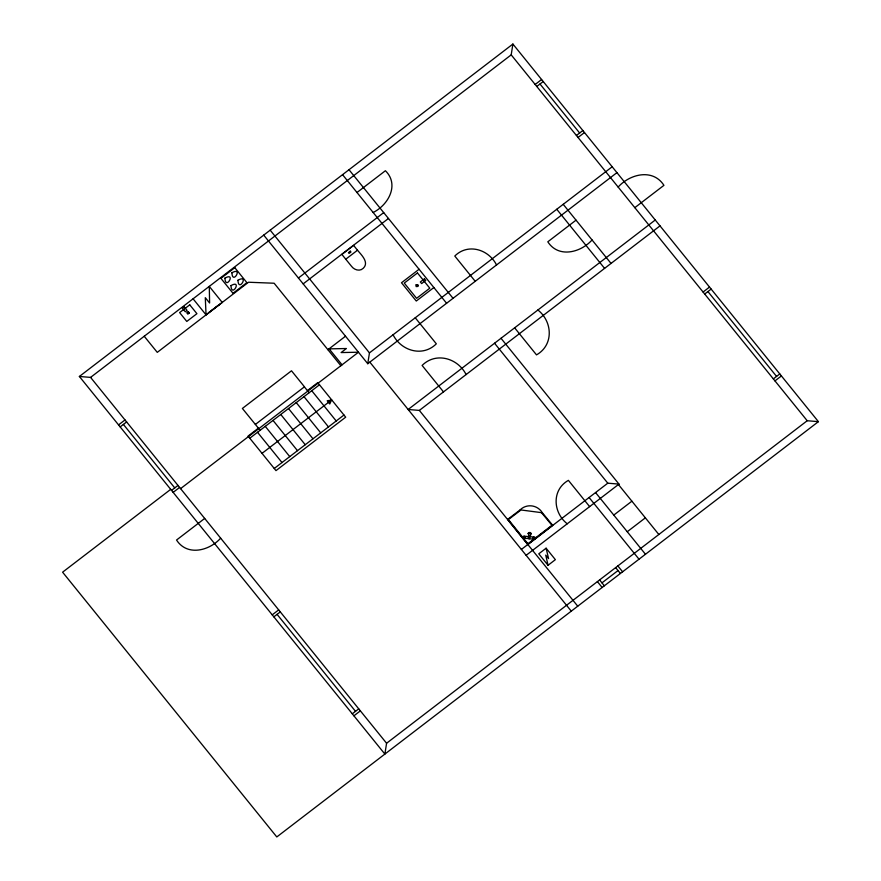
<?xml version="1.0" encoding="UTF-8"?>
<svg xmlns="http://www.w3.org/2000/svg" width="881" height="881" viewBox="0 0 881 881"><rect width="100%" height="100%" fill="white"/><g stroke="black" fill="none" stroke-linecap="round" stroke-linejoin="round"><path stroke-width="1.32" d="M528.347 538.467L523.138 538.28L523.468 536.155L528.655 536.584M263.727 235.117L367.762 363.71L369.458 352.885L612.185 166.773M818.405 421.658L807.205 420.733L386.583 743.256L384.876 754.081L79.378 376.473L512.896 44.05L818.405 421.658L276.799 836.95L62.595 572.187L170.705 489.351M79.378 376.473L90.578 377.398L511.2 54.864L512.896 44.05M524.283 538.379L524.613 536.254M529.283 538.787L531.1 533.666L530.538 532.62L529.018 532.498L528.148 533.423L528.754 535.075L528.314 538.709L534.514 539.216L534.844 537.102L529.624 536.672M533.622 537.003L533.291 539.117L533.655 537.003M356.992 192.51L385.404 170.727C399.644 184.691 388.334 205.009 373.148 212.486M208.731 312.634L219.468 304.408M206.055 314.858L222.243 302.436L209.293 286.424L209.601 303.009L205.284 297.679L206.055 314.858L193.104 298.835M535.152 84.477L541.606 79.521M536.771 86.47L543.225 81.526M298.428 278L383.709 212.607M118.55 424.895L125.003 419.951M303.174 283.869L388.455 218.477M120.168 426.9L126.622 421.944M345.77 259.201L357.499 250.215C361.122 254.653 369.546 262.351 363.258 268.287C359.646 271.844 353.931 269.828 351.332 266.073L341.883 254.411L353.622 245.414L357.499 250.215M576.416 135.476L582.87 130.531M578.035 137.48L584.488 132.535M419.081 269.256L401.483 282.746L416.273 301.027L433.87 287.536M327.919 349.713L345.517 336.212M255.347 424.455L304.452 386.803L291.49 370.791L242.385 408.443L260.126 430.291M171.531 490.376L177.984 485.431M173.15 492.38L179.603 487.435M258.408 428.155L248.057 436.095L275.984 470.619L345.693 417.176L317.755 382.651L307.392 390.591M180.583 488.636L358.479 352.224L341.112 352.565L346.398 348.524L329.009 348.876M249.775 438.231L319.484 384.788M367.762 363.71L616.942 172.643M262.02 453.363L331.719 399.908M618.143 187.058C629.893 173.953 652.898 168.205 663.933 185.34L634.816 207.663M576.031 220.162L547.806 241.801C558.488 258.419 580.733 252.616 592.054 239.973M204.689 518.446L176.541 540.031C187.201 556.583 209.381 550.79 220.657 538.181M274.255 468.483L343.964 415.039M655.255 220.008L408.145 409.489L419.345 410.414L660.012 225.877M272.229 614.839L278.682 609.894M273.848 616.843L280.301 611.899M703.071 292.029L709.524 287.085M704.701 294.034L711.154 289.089M521.376 549.447L607.78 483.184L618.98 484.11L501.003 338.282M526.122 555.316L618.98 484.11M546.11 548.202L538.776 553.819L548.048 565.283L555.371 559.655L546.11 548.202L548.577 558.598L545.746 555.096L548.048 565.283M773.342 378.885L779.795 373.929M774.961 380.889L781.414 375.934M352.29 713.808L358.743 708.853M613.815 515.055L631.897 501.19M353.92 715.812L360.373 710.857M627.283 531.706L645.366 517.841M601.965 582.859L618.033 570.547M539.998 84.003L579.643 133.009M707.928 291.567L776.568 376.407M511.2 54.864L807.205 420.733M563.212 204.315L611.04 263.43M556.759 209.271L604.586 268.375M537.895 309.991C552.64 321.631 553.885 345.044 536.507 354.878L514.636 327.831M496.532 264.961C488.724 249.345 467.943 242.892 454.794 256.041L475.222 281.303M618.429 484.539L658.834 534.492M494.549 343.238L607.78 483.184M349.008 169.725L453.043 298.307M342.555 174.669L446.59 303.262M595.556 492.556L645.476 554.259M589.103 497.512L639.022 559.204M589.631 506.619L568.388 480.354C551.517 489.891 552.949 512.577 567.221 523.799M466.115 374.557C457.823 358.104 435.897 351.673 422.109 365.45L443.495 391.891M617.856 565.921L622.603 571.791M415.248 317.777L436.326 343.821C422.748 357.389 401.196 350.957 393.069 334.78M615.654 567.606L620.411 573.476M599.598 579.929L604.344 585.799M597.395 581.614L602.141 587.484M419.345 410.414L577.738 606.194M270.181 230.172L369.458 352.885M369.822 362.124L571.284 611.139M329.098 348.81L342.048 364.822M340.87 365.725L274.134 283.23L248.508 282.239L157.27 352.367L144.231 336.256M311.742 390.724L336.212 420.975M304.374 386.858L309.121 392.728M304 396.659L328.47 426.911M296.247 402.595L320.728 432.857M288.505 408.542L312.975 438.793M280.764 414.477L305.233 444.729M273.011 420.413L297.492 450.665M265.269 426.36L289.75 456.611M257.527 432.296L282.008 462.547M90.578 377.398L386.583 743.256M123.395 424.422L174.757 487.909M277.075 614.365L355.517 711.33M524.966 537.498L524.448 537.3L524.966 537.498M532.884 538.159L533.457 538.038L532.884 538.159M231.912 272.78C232.463 285.576 243.53 266.238 231.912 272.78M237.947 280.246C238.509 293.043 249.576 273.716 237.947 280.246M224.919 278.132C225.47 290.928 236.56 271.612 224.919 278.132M230.965 285.598C231.516 298.406 242.605 279.079 230.965 285.598M331.421 400.139L329.791 403.983L327.203 400.778L331.421 400.139M189.305 312.953L187.851 314.077L186.783 312.755L188.237 311.632L189.305 312.953M188.765 312.909C186.882 315.134 187.521 310.453 188.765 312.909M417.748 285.697C415.865 287.911 416.504 283.23 417.748 285.697M416.096 284.838L416.14 286.589L417.968 286.435L417.924 284.684L416.096 284.838M528.292 533.357C533.335 535.263 530.362 531.805 528.292 533.357M551.935 525.296L527.928 543.742L508.414 519.57L520.495 510.352L520.131 509.912L507.588 519.427L527.829 544.502L552.728 525.351L542.344 512.742C537.531 504.901 526.805 503.359 520.142 509.857L542.366 512.764L541.892 513.127L551.935 525.296M184.052 306.698L182.29 308.053L185.307 311.786L187.069 310.431L184.052 306.698M234.798 267.692L220.911 278.341L233.002 293.285L246.889 282.636L234.798 267.692M189.756 304.826L179.625 312.59L186.783 321.444L196.915 313.68L189.756 304.826M350.297 251.184L348.435 252.616L349.085 253.431L350.957 251.999L350.297 251.184M417.462 272.956L404.269 283.076L416.592 298.318L429.796 288.197L417.462 272.956M424.455 278.825L420.347 281.975L421.647 283.583L425.743 280.433L424.455 278.825M528.831 535.934L529.723 536.011L528.831 535.934"/></g></svg>
